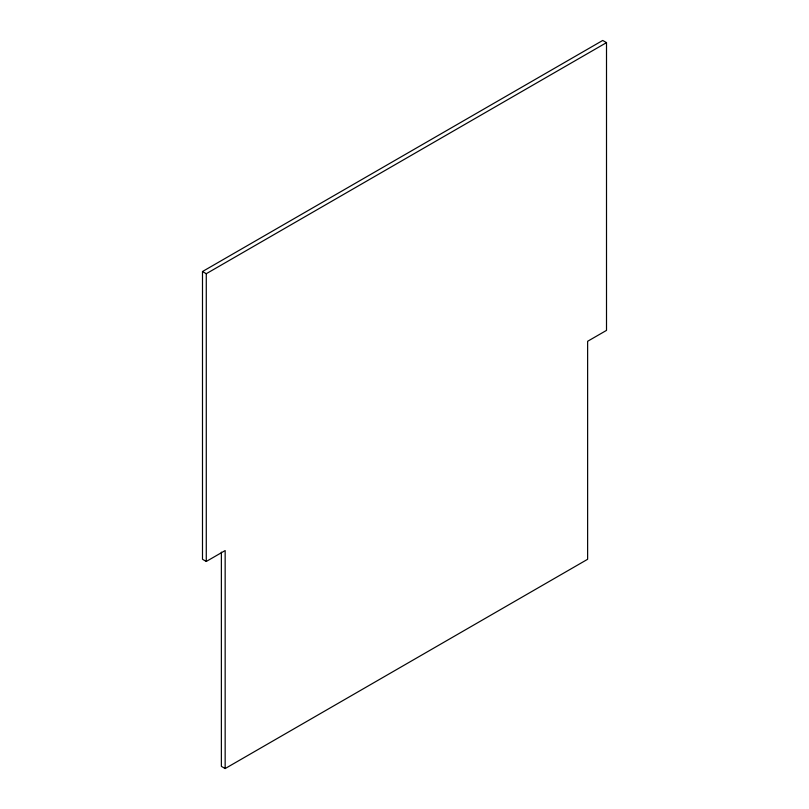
<?xml version="1.0" encoding="UTF-8"?>
<svg xmlns="http://www.w3.org/2000/svg" width="809" height="809" viewBox="0 0 809 809"><rect width="100%" height="100%" fill="white"/><g stroke="black" fill="none" stroke-linecap="round" stroke-linejoin="round"><path stroke-width="1.21" d="M225.155 768.55L225.155 550.555L206.275 561.456L202.493 559.272L202.493 271.521L602.725 40.45L606.507 42.634L606.507 330.385L587.627 341.287L587.627 559.282L225.155 768.55L221.373 766.366L221.373 552.153M202.493 271.521L206.275 273.705L606.507 42.634M206.275 273.705L206.275 561.456"/></g></svg>
